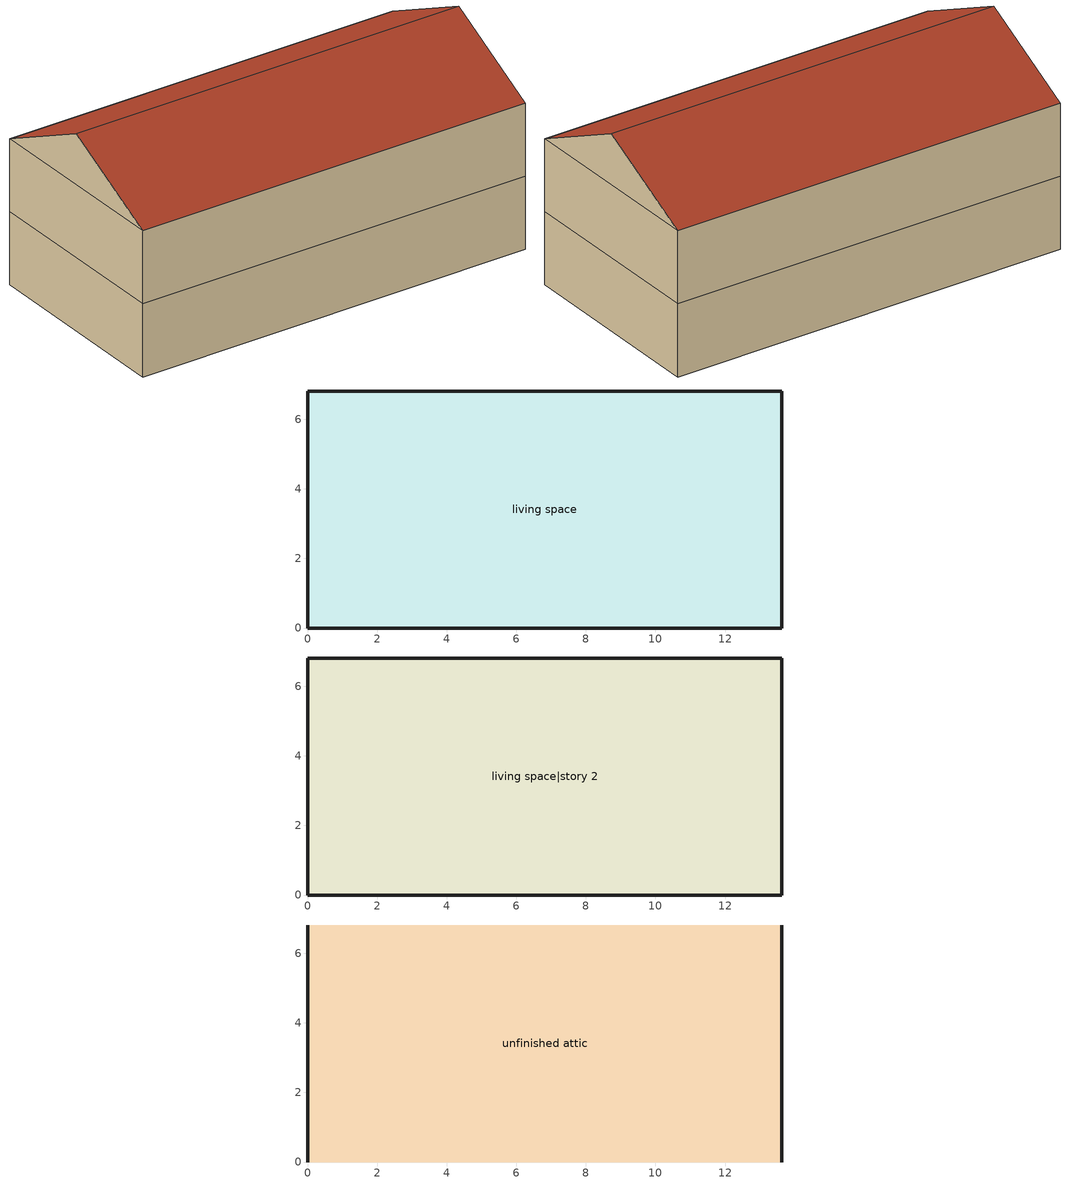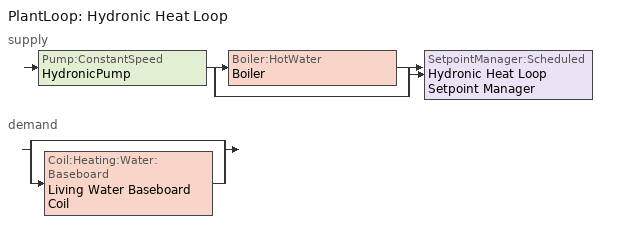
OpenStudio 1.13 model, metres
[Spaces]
living space
 floor ground: 0,0 0,6.82 13.63,6.82 13.63,0 z0
 wall outside: 0,6.82 0,0 13.63,0 13.63,6.82 0,6.82 z0:2.44
living space|story 2
 floor to living space: 0,0 0,6.82 13.63,6.82 13.63,0 z2.44
 wall outside: 0,6.82 0,0 13.63,0 13.63,6.82 0,6.82 z2.44:4.88
unfinished attic
 floor to living space|story 2: 0,6.82 13.63,6.82 13.63,0 0,0 z4.88
 wall outside: 0,3.41,6.58 0,6.82,4.88 0,0,4.88; 13.63,3.41,6.58 13.63,0,4.88 13.63,6.82,4.88
 roof outside: 13.63,3.41,6.58 0,3.41,6.58 0,0,4.88 13.63,0,4.88; 0,3.41,6.58 13.63,3.41,6.58 13.63,6.82,4.88 0,6.82,4.88
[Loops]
PlantLoop 'Hydronic Heat Loop'
 supply: Pump:ConstantSpeed 'HydronicPump' > split
  | Boiler:HotWater 'Boiler'
  | bypass
  join > SetpointManager:Scheduled 'Hydronic Heat Loop Setpoint Manager'
 demand: split
  | bypass
  | Coil:Heating:Water:Baseboard 'Living Water Baseboard Coil'
[Building]
Building: Standards Number of Living Units=1
[Site]
Denver Intl Ap_CO_USA: Latitude {deg}=39.83; Longitude {deg}=-104.65; Time Zone {hr}=-7; Elevation {m}=1650
[ClimateZones]
Climate Zone Institution Name 2=Building America; Climate Zone Document Year 2=0; Climate Zone Value 2=Cold
[SizingPeriod:DesignDay] Barometric Pressure {Pa}=83011; Sky Clearness=0; Rain Indicator=0; Snow Indicator=0; Day of Month=21; Daylight Saving Time Indicator=0; Humidity Indicating Type=Wetbulb; Dry-Bulb Temperature Range Modifier Type=DefaultMultipliers
Name | Maximum Dry-Bulb Temperature {C} | Daily Dry-Bulb Temperature Range {deltaC} | Humidity Indicating Conditions at Maximum Dry-Bulb | Wind Speed {m/s} | Wind Direction {deg} | Month | Day Type | Solar Model Indicator | ASHRAE Taub | ASHRAE Taud
Denver Intl Ap Ann Clg 1% Condns DB=>MWB | 33.2 | 15.2 | 15.6 | 4.2 | 80 | 7 | SummerDesignDay | ASHRAETau | 0.424 | 2.012
Denver Intl Ap Ann Clg 1% Condns WB=>MDB | 27 | 15.2 | 17.6 | 4.2 | 80 | 7 | SummerDesignDay | ASHRAETau | 0.424 | 2.012
Denver Intl Ap Ann Htg 99% Condns DB | -14 | 0 | -14 | 3.3 | 160 | 12 | WinterDesignDay | ASHRAEClearSky
[Site:WaterMainsTemperature]
Calculation Method=Correlation; Annual Average Outdoor Air Temperature {C}=10.8753; Maximum Difference In Monthly Average Outdoor Air Temperatures {deltaC}=23.1524
[Site:GroundTemperature:BuildingSurface]
6.71221, 4.9416, 4.79814, 5.63626, 9.00496, 12.3608, 15.2732, 17.1228, 17.2883, 15.7979, 12.9685, 9.71588
[Site:GroundTemperature:Deep]
10.8753, 10.8753, 10.8753, 10.8753, 10.8753, 10.8753, 10.8753, 10.8753, 10.8753, 10.8753, 10.8753, 10.8753
[ThermalZone] Use Ideal Air Loads=No
living zone; unfinished attic zone
[Sizing:Zone] Zone Cooling Design Supply Air Temperature Input Method=SupplyAirTemperature; Zone Cooling Design Supply Air Temperature {C}=14; Zone Cooling Design Supply Air Temperature Difference {deltaC}=11.11; Zone Heating Design Supply Air Temperature Input Method=SupplyAirTemperature; Zone Heating Design Supply Air Temperature {C}=40; Zone Heating Design Supply Air Temperature Difference {deltaC}=11.11; Zone Cooling Design Supply Air Humidity Ratio {kg-H2O/kg-air}=0.0085; Zone Heating Design Supply Air Humidity Ratio {kg-H2O/kg-air}=0.008; Cooling Design Air Flow Method=DesignDay; Heating Design Air Flow Method=DesignDay; Account for Dedicated Outdoor Air System=No; Dedicated Outdoor Air System Control Strategy=NeutralSupplyAir; Dedicated Outdoor Air Low Setpoint Temperature for Design {C}=autosize; Dedicated Outdoor Air High Setpoint Temperature for Design {C}=autosize
living zone; unfinished attic zone
[Zone equipment]
living zone: Living Zone Baseboards
[Space] Building Unit=unit 1
Name | Thermal Zone
living space; living space|story 2 | living zone
unfinished attic | unfinished attic zone
[BuildingUnit]
unit 1: Building Unit Type=Residential
[PlantLoop]
Hydronic Heat Loop: Fluid Type=Water; Maximum Loop Temperature {C}=100; Minimum Loop Temperature {C}=0; Minimum Loop Flow Rate {m3/s}=0; Plant Loop Volume {m3}=Autocalculate; Load Distribution Scheme=Optimal
[Sizing:Plant]
Hydronic Heat Loop: Loop Type=Heating; Design Loop Exit Temperature {C}=82.2222; Loop Design Temperature Difference {deltaC}=11.1111; Sizing Option=NonCoincident; Zone Timesteps in Averaging Window=1; Coincident Sizing Factor Mode=None
[Pump:ConstantSpeed]
HydronicPump: Rated Flow Rate {m3/s}=autosize; Rated Pump Head {Pa}=179352; Rated Power Consumption {W}=autosize; Motor Efficiency=0.9; Fraction of Motor Inefficiencies to Fluid Stream=0; Pump Control Type=Intermittent
[Boiler:HotWater]
Boiler: Fuel Type=NaturalGas; Nominal Thermal Efficiency=0.8; Efficiency Curve Temperature Evaluation Variable=LeavingBoiler; Normalized Boiler Efficiency Curve=NonCondensingBoilerEff; Design Water Outlet Temperature {C}=82.2222; Minimum Part Load Ratio=0; Maximum Part Load Ratio=1.1; Optimum Part Load Ratio=1; Water Outlet Upper Temperature Limit {C}=99.9; Boiler Flow Mode=ConstantFlow; Parasitic Electric Load {W}=76; Sizing Factor=1
[SetpointManager:Scheduled]
Hydronic Heat Loop Setpoint Manager: Control Variable=Temperature; Schedule=Hydronic Heat Supply Setpoint
[Coil:Heating:Water:Baseboard]
Living Water Baseboard Coil: Heating Design Capacity Method=HeatingDesignCapacity; Heating Design Capacity {W}=autosize; Heating Design Capacity Per Floor Area {W/m2}=0; Fraction of Autosized Heating Design Capacity=0.8; Convergence Tolerance=0.001
[ZoneHVAC:Baseboard:Convective:Water]
Living Zone Baseboards: Availability Schedule=Always On Discrete; Heating Coil=Living Water Baseboard Coil
[Curve:Bicubic]
NonCondensingBoilerEff: Coefficient1 Constant=1.11172; Coefficient2 x=0.0786141; Coefficient3 x**2=-0.400426; Coefficient4 y=0; Coefficient5 y**2=-0.000156783; Coefficient6 x*y=0.0093846; Coefficient7 x**3=0.234258; Coefficient8 y**3=1.32927e-06; Coefficient9 x**2*y=-0.0044467; Coefficient10 x*y**2=-1.22498e-05; Minimum Value of x=0.1; Maximum Value of x=1; Minimum Value of y=20; Maximum Value of y=80
[Schedule:Constant]
Name | Value
Hydronic Heat Supply Setpoint | 82.2222
Always On Discrete | 1
